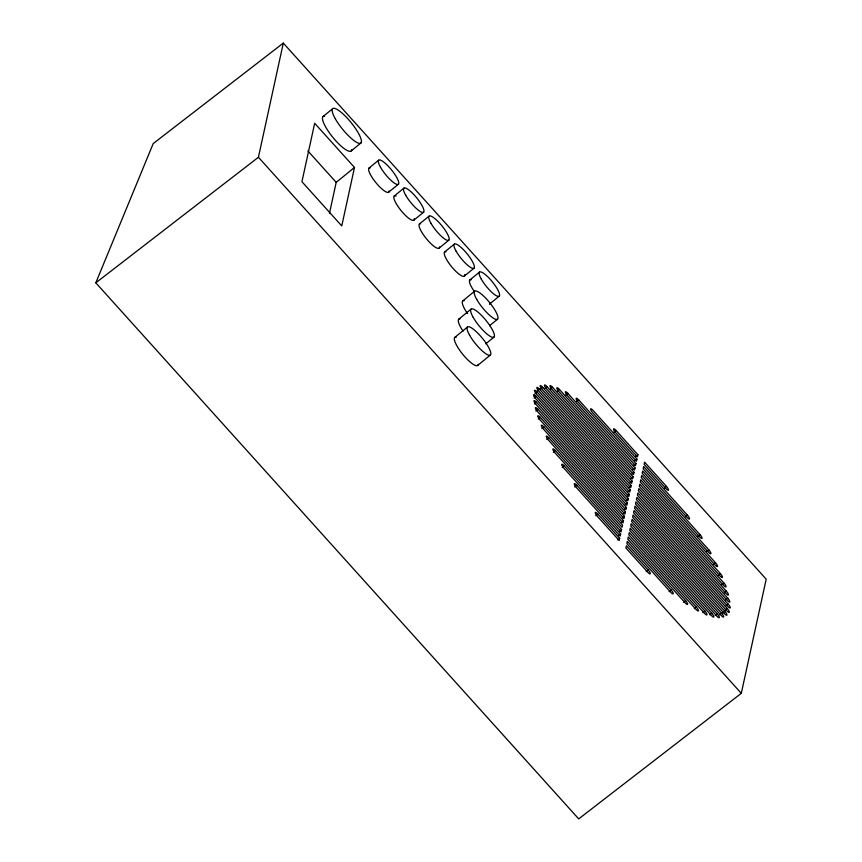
<?xml version="1.0" encoding="UTF-8"?>
<svg xmlns="http://www.w3.org/2000/svg" width="862" height="862" viewBox="0 0 862 862"><rect width="100%" height="100%" fill="white"/><g stroke="black" fill="none" stroke-linecap="round" stroke-linejoin="round"><path stroke-width="1.29" d="M95.811 282.822L258.428 157.261L283.307 43.1L766.189 579.178L741.298 693.328L578.693 818.9L95.811 282.822L153.22 143.555L283.307 43.1M329.424 213.517L336.202 182.367L354.497 167.476L314.673 123.266L301.937 181.72L341.761 225.93L354.497 167.476M619.67 538.319L619.185 540.517L597.366 516.295A3.577 0.905 50.9 0 1 595.254 512.578A3.577 0.905 50.9 0 1 597.851 514.086L619.67 538.319L617.655 539.946M620.629 533.912L620.144 536.121L576.344 487.493A3.577 0.905 50.9 0 1 574.232 483.776A3.577 0.905 50.9 0 1 576.829 485.284L620.629 533.912L618.539 535.593M621.588 529.505L621.103 531.714L563.834 468.141A3.577 0.905 50.9 0 1 561.722 464.424A3.577 0.905 50.9 0 1 564.319 465.933L621.588 529.505L619.519 531.186M546.788 439.458L548.835 437.81L623.506 520.702L623.021 522.911L548.351 440.008A3.577 0.905 50.9 0 1 546.239 436.291A3.577 0.905 50.9 0 1 548.835 437.799M624.465 516.295L623.98 518.504L543.426 429.082A3.577 0.905 50.9 0 1 541.314 425.365A3.577 0.905 50.9 0 1 543.911 426.862L624.465 516.295L622.439 517.943M625.424 511.899L624.939 514.097L539.86 419.643A3.577 0.905 50.9 0 1 537.748 415.926A3.577 0.905 50.9 0 1 540.345 417.434L625.424 511.899L623.409 513.526M626.383 507.492L625.898 509.701L537.446 411.497A3.577 0.905 50.9 0 1 535.334 407.78A3.577 0.905 50.9 0 1 537.931 409.288L626.383 507.492L624.293 509.183M627.342 503.085L626.868 505.294L536.067 404.493A3.577 0.905 50.9 0 1 533.955 400.776A3.577 0.905 50.9 0 1 536.552 402.285L627.342 503.085L625.273 504.766M628.301 498.689L627.827 500.897L535.647 398.567A3.577 0.905 50.9 0 1 533.535 394.85A3.577 0.905 50.9 0 1 536.132 396.358L628.301 498.689L626.243 500.348M535.033 393.665L537.08 392.005L629.249 494.335L628.775 496.534L536.606 394.214A3.577 0.905 50.9 0 1 534.483 390.497A3.577 0.905 50.9 0 1 537.08 392.005M630.208 489.928L629.734 492.137L538.933 391.337A3.577 0.905 50.9 0 1 536.821 387.62A3.577 0.905 50.9 0 1 539.418 389.128L630.208 489.928L628.182 491.566M631.167 485.522L630.693 487.73L542.23 389.527A3.577 0.905 50.9 0 1 540.118 385.81A3.577 0.905 50.9 0 1 542.715 387.318L631.167 485.522L629.152 487.149M632.126 481.125L631.652 483.323L546.562 388.87A3.577 0.905 50.9 0 1 544.45 385.152A3.577 0.905 50.9 0 1 547.047 386.661L632.126 481.125L630.036 482.806M633.096 476.718L632.611 478.927L552.057 389.495A3.577 0.905 50.9 0 1 549.945 385.777A3.577 0.905 50.9 0 1 552.531 387.286L633.096 476.718L631.016 478.399M634.055 472.311L633.57 474.52L558.899 391.617A3.577 0.905 50.9 0 1 556.787 387.9A3.577 0.905 50.9 0 1 559.384 389.408L634.055 472.311L631.986 473.981M635.014 467.915L634.529 470.113L567.422 395.615A3.577 0.905 50.9 0 1 565.31 391.898A3.577 0.905 50.9 0 1 567.896 393.406L635.014 467.915L632.967 469.564M635.973 463.508L635.488 465.717L578.219 402.145A3.577 0.905 50.9 0 1 576.107 398.427A3.577 0.905 50.9 0 1 578.704 399.936L635.973 463.508L633.936 465.146M636.932 459.101L636.447 461.31L592.647 412.693A3.577 0.905 50.9 0 1 590.535 408.976A3.577 0.905 50.9 0 1 593.131 410.484L636.932 459.101L634.917 460.739M637.891 454.705L637.406 456.914L615.587 432.692A3.577 0.905 50.9 0 1 613.475 428.974A3.577 0.905 50.9 0 1 616.071 430.483L637.891 454.705L635.79 456.397M323.088 116.499L332.678 108.687M351.146 150.979L360.909 143.006M369.055 168.025L378.666 160.181M388.687 192.161L398.427 184.22M394.257 196.008L403.869 188.164M413.889 220.144L423.63 212.203M419.46 223.991L429.071 216.146M439.103 248.127L448.833 240.186M444.673 251.973L454.285 244.129M464.306 276.109L474.035 268.168M469.876 279.956L479.487 272.112M462.786 300.881L474.606 291.237M458.81 319.123L471.04 309.146M489.508 304.092L499.249 296.151M467.484 327.054L454.834 337.365M489.605 325.685L497.589 319.166M485.769 343.819L494.023 337.085M477.667 365.434L490.456 354.993M537.392 390.777L539.418 389.128M540.7 388.956L542.715 387.329M544.956 388.353L547.047 386.661M534.074 398.028L536.132 396.369M550.462 388.967L552.531 387.286M534.472 403.966L536.552 402.295M557.315 391.079L559.373 389.419M535.841 410.98L537.92 409.288M565.849 395.065L567.896 393.406M538.319 419.072L540.334 417.434M541.875 428.511L543.911 426.873M576.678 401.573L578.704 399.936M553.372 452.27L555.43 450.6L622.547 525.109L622.062 527.307L554.956 452.809A3.577 0.905 50.9 0 1 552.844 449.091A3.577 0.905 50.9 0 1 555.44 450.6M562.25 467.613L564.319 465.933M613.981 432.174L616.071 430.483M574.738 486.976L576.829 485.295M595.836 515.724L597.851 514.097M627.213 495.984L629.249 494.335M621.459 522.35L623.506 520.702M664.333 488.075L666.423 486.383L644.604 462.161L644.129 464.359L665.949 488.582A3.588 0.905 50.9 0 0 668.535 490.09A3.588 0.905 50.9 0 0 666.423 486.373M685.43 516.812L687.445 515.185L643.645 466.557L643.16 468.766L686.96 517.383A3.577 0.905 50.9 0 0 689.557 518.892A3.577 0.905 50.9 0 0 687.445 515.174M646.188 571.614L648.202 569.987L626.383 545.775L625.898 547.973L647.718 572.196A3.577 0.905 50.9 0 0 650.314 573.704A3.577 0.905 50.9 0 0 648.202 569.987M697.918 536.186L699.955 534.537L642.686 470.964L642.201 473.173L699.47 536.746A3.588 0.905 50.9 0 0 702.067 538.254A3.588 0.905 50.9 0 0 699.955 534.537M706.797 551.518L708.833 549.87L641.727 475.371L641.242 477.57L708.359 552.079A3.577 0.905 50.9 0 0 710.956 553.587A3.577 0.905 50.9 0 0 708.833 549.87M669.052 591.677L671.142 589.985L627.342 541.368L626.857 543.566L670.658 592.194A3.577 0.905 50.9 0 0 673.254 593.702A3.577 0.905 50.9 0 0 671.142 589.985M713.38 564.33L715.438 562.67L640.768 479.768L640.283 481.977L714.954 564.869A3.577 0.905 50.9 0 0 717.55 566.377A3.577 0.905 50.9 0 0 715.438 562.66M683.501 602.215L685.57 600.534L628.301 536.961L627.816 539.17L685.085 602.743A3.577 0.905 50.9 0 0 687.682 604.251A3.577 0.905 50.9 0 0 685.57 600.534M718.283 575.277L720.363 573.607L639.809 484.175L639.324 486.383L719.878 575.805A3.577 0.905 50.9 0 0 722.475 577.314A3.577 0.905 50.9 0 0 720.363 573.596M721.839 584.727L723.929 583.035L638.85 488.582L638.365 490.78L723.455 585.244A3.577 0.905 50.9 0 0 726.041 586.753A3.577 0.905 50.9 0 0 723.929 583.035M694.319 608.723L696.367 607.063L629.26 532.565L628.775 534.763L695.893 609.272A3.577 0.905 50.9 0 0 698.489 610.781A3.577 0.905 50.9 0 0 696.377 607.063M724.328 592.808L726.343 591.181L637.891 492.978L637.406 495.187L725.869 593.39A3.577 0.905 50.9 0 0 728.455 594.899A3.577 0.905 50.9 0 0 726.343 591.181M702.853 612.71L704.89 611.05L630.219 528.158L629.745 530.367L704.416 613.259A3.577 0.905 50.9 0 0 707.012 614.768A3.577 0.905 50.9 0 0 704.89 611.05M725.696 599.823L727.722 598.174L636.932 497.385L636.447 499.594L727.237 600.383A3.577 0.905 50.9 0 0 729.834 601.891A3.577 0.905 50.9 0 0 727.722 598.174M709.706 614.822L711.732 613.184L631.178 523.751L630.704 525.96L711.258 615.393A3.577 0.905 50.9 0 0 713.855 616.901A3.577 0.905 50.9 0 0 711.732 613.184M726.095 605.76L728.142 604.111L635.973 501.792L635.488 503.99L727.657 606.32A3.588 0.905 50.9 0 0 730.254 607.818A3.588 0.905 50.9 0 0 728.142 604.1M715.212 615.436L717.227 613.809L632.137 519.355L631.663 521.553L716.742 616.018A3.577 0.905 50.9 0 0 719.339 617.526A3.577 0.905 50.9 0 0 717.227 613.809M725.136 610.124L727.194 608.464L635.014 506.145L634.54 508.343L726.709 610.673A3.577 0.905 50.9 0 0 729.306 612.182A3.577 0.905 50.9 0 0 727.194 608.464M719.468 614.832L721.559 613.151L633.096 514.948L632.622 517.157L721.074 615.36A3.577 0.905 50.9 0 0 723.671 616.858A3.577 0.905 50.9 0 0 721.559 613.141M722.776 613.011L724.856 611.341L634.055 510.541L633.581 512.75L724.371 613.55A3.577 0.905 50.9 0 0 726.968 615.059A3.577 0.905 50.9 0 0 724.856 611.341M307.885 150.925L336.202 182.367M258.428 157.261L741.298 693.328M467.538 313.617A18.091 4.547 50.9 0 1 464.295 300.644M463.077 331.17A18.091 4.547 50.9 0 1 460.006 318.843M478.184 364.303A18.091 4.547 50.9 0 1 462.463 353.959A18.091 4.547 50.9 0 1 456.343 337.139M474.38 291.518A15.559 3.911 50.9 0 1 471.169 279.762M489.853 303.596A15.559 3.911 50.9 0 1 489.767 303.79M464.747 274.558A15.559 3.911 50.9 0 1 451.72 266.843A15.559 3.911 50.9 0 1 445.966 251.779M439.555 246.877A15.559 3.911 50.9 0 1 426.507 238.86A15.559 3.911 50.9 0 1 420.484 223.754M414.342 218.592A15.559 3.911 50.9 0 1 400.83 210.285A15.559 3.911 50.9 0 1 396.154 195.976M389.15 190.911A15.559 3.911 50.9 0 1 375.854 182.593A15.559 3.911 50.9 0 1 370.348 167.831M351.771 149.589A22.229 5.592 50.9 0 1 332.807 137.306A22.229 5.592 50.9 0 1 324.554 116.154M335.361 118.87A22.229 5.398 50.8 0 0 360.456 143.286A22.229 5.398 50.8 0 0 344.552 115.389A22.229 5.398 50.8 0 0 335.361 118.87M380.541 167.314A15.559 3.782 50.8 0 0 398.115 184.403A15.559 3.782 50.8 0 0 386.973 164.879A15.559 3.782 50.8 0 0 380.541 167.314M405.743 195.297A15.559 3.782 50.8 0 0 423.317 212.386A15.559 3.782 50.8 0 0 412.176 192.862A15.559 3.782 50.8 0 0 405.743 195.297M430.957 223.28A15.559 3.782 50.8 0 0 448.52 240.369A15.559 3.782 50.8 0 0 437.39 220.844A15.559 3.782 50.8 0 0 430.957 223.28M456.16 251.262A15.559 3.782 50.8 0 0 473.734 268.351A15.559 3.782 50.8 0 0 462.592 248.827A15.559 3.782 50.8 0 0 456.16 251.262M481.362 279.245A15.559 3.782 50.8 0 0 498.936 296.334A15.559 3.782 50.8 0 0 487.795 276.81A15.559 3.782 50.8 0 0 481.362 279.245M469.661 335.34A18.091 4.396 50.8 0 0 490.09 355.209A18.091 4.396 50.8 0 0 477.139 332.506A18.091 4.396 50.8 0 0 469.661 335.34M473.227 317.431A18.091 4.396 50.8 0 0 493.657 337.301A18.091 4.396 50.8 0 0 480.705 314.598A18.091 4.396 50.8 0 0 473.227 317.431M476.794 299.523A18.091 4.396 50.8 0 0 497.223 319.393A18.091 4.396 50.8 0 0 484.272 296.69A18.091 4.396 50.8 0 0 476.794 299.523"/></g></svg>
